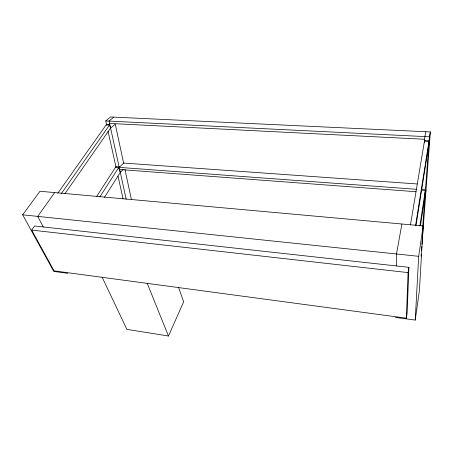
<?xml version="1.0" encoding="UTF-8"?>
<svg xmlns="http://www.w3.org/2000/svg" width="453" height="453" viewBox="0 0 453 453"><rect width="100%" height="100%" fill="white"/><g stroke="black" fill="none" stroke-linecap="round" stroke-linejoin="round"><path stroke-width="0.68" d="M396.29 265.968L396.505 253.986L401.885 224.003M406.358 318.176L408.074 272.604L408.917 267.327L34.587 225.996L31.682 230.101L54.071 270.866L406.358 318.176L407.145 312.995L408.917 267.327M424.359 142.576L424.433 141.177L428.974 141.41L428.77 144.92L415.973 225.52M395.373 317.411L415.242 320.084L418.674 256.307L423.176 225.928L40.011 191.257L22.65 214.807L53.799 271.426L67.78 273.306M423.176 225.928L419.427 290.311L415.242 320.084M420.458 225.594L425.016 195.651L425.322 190.447L421.607 190.169M424.387 142.633L424.812 136.579L425.854 131.727M422.734 226.523L429.37 136.8L430.35 131.936L110.492 116.976L105.753 120.934L106.676 125.073M421.08 256.279L421.239 254.173M421.5 250.662L421.817 246.443M421.97 244.337L430.35 131.936M419.88 225.99L425.475 189.416L421.766 189.144M415.582 225.464L429.07 140.809L424.535 140.577L410.463 224.915M425.016 195.651L426.001 190.26M428.77 144.92L429.75 139.977M102.016 276.964L126.88 329.354L168.465 336.024L183.663 301.84L178.539 287.298M104.462 197.372L120.3 172.372L123.205 169.456M99.864 196.919L119.099 166.902L115.911 166.664L96.563 196.619M64.904 193.708L110.6 128.12L115.26 124.099L123.629 163.199M61.353 193.578L109.824 124.558L106.523 124.394L57.769 193.25M54.677 192.582L37.695 216.387L43.312 227.015M113.771 117.129L109.065 121.093L126.194 199.269M105.753 120.934L429.37 136.8M109.575 123.426L424.625 139.269M106.172 124.886L109.473 125.056L110.6 128.12M417.213 183.969L123.601 163.052L119.207 167.389L416.879 189.343M115.362 167.519L118.556 167.752L120.3 172.372M119.677 169.53L416.001 191.721M22.65 214.807L418.674 256.307M31.682 230.101L408.074 272.604M147.106 283.051L168.465 336.024M108.052 131.279L116.025 167.163M118.012 176.132L123.074 198.901M124.954 169.382L131.466 199.796"/></g></svg>
